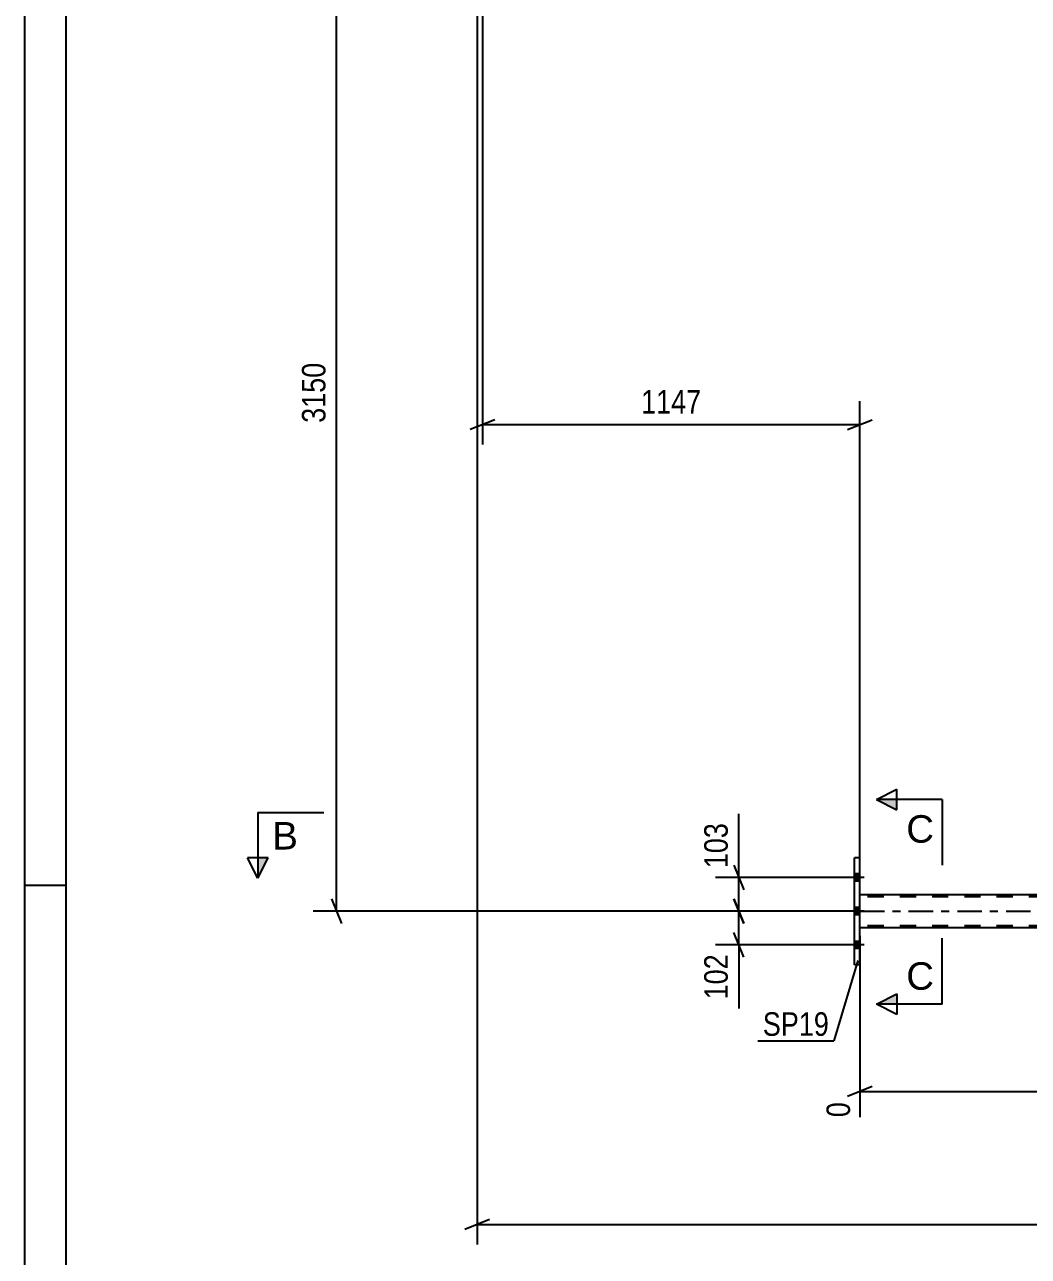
# Model space of a CAD drawing. Header units: millimetres. Extents: x 0 to 841, y 0 to 594.
# Drawn here: x 0 to 122, y 252.9 to 402.6 of the extents above; entities that cross this region are included whole.
import ezdxf

# ---------------------------------------------------------------- set-up
doc = ezdxf.new("R2010")
doc.units = ezdxf.units.MM
doc.linetypes.add('DXK_LINE_DOT2', pattern=[3.9198, 1.9599, -1.9599])
doc.linetypes.add('DXK_LINE_DOT3', pattern=[5.9187, 2.979, -0.9799, 0.9799, -0.9799])
doc.styles.add('Arial', font='ARIAL.TTF', dxfattribs={"height": 0.2})
doc.styles.add('Arial Narrow', font='ARIALN.TTF', dxfattribs={"height": 0.2})

# ---------------------------------------------------------------- blocks, each defined once
blk = doc.blocks.new('Unknown-122570622-1133')
at = {"color": 5, "linetype": 'Continuous'}
for p, q in [((0, 594), (0, 0)), ((5, 589), (5, 5)), ((5, 298), (0, 298))]:
    blk.add_line(p, q, dxfattribs=at)
blk = doc.blocks.new('Part-122570622-5188 - 5143')
at = {"color": 2, "linetype": 'Continuous'}
for p, q in [((166.98, 296.89), (101.51, 296.89)), ((247.37, 292.89), (101.51, 292.89))]:
    blk.add_line(p, q, dxfattribs=at)
at = {"color": 7, "linetype": 'DXK_LINE_DOT2'}
for p, q in [((101.51, 292.89), (101.51, 296.89)), ((782.53, 296.65), (101.51, 296.65)), ((782.53, 293.13), (101.51, 293.13))]:
    blk.add_line(p, q, dxfattribs=at)
at = {"color": 7, "linetype": 'DXK_LINE_DOT3'}
blk.add_line((101.51, 294.89), (782.53, 294.89), dxfattribs=at)
blk = doc.blocks.new('Part-122570622-5327 - 5143')
at = {"color": 2, "linetype": 'Continuous'}
for p, q in [((100.87, 288.39), (100.87, 301.39)), ((101.51, 301.39), (100.87, 301.39)), ((101.51, 288.39), (101.51, 301.39)), ((101.51, 288.39), (100.87, 288.39))]:
    blk.add_line(p, q, dxfattribs=at)
blk = doc.blocks.new('Bolt-122570622-5405 - 5143')
at = {"linetype": 'Continuous'}
for points in [[(100.87, 299.43), (100.87, 298.55), (101.51, 298.55), (101.51, 299.43)], [(100.87, 299.43), (100.87, 298.55), (101.51, 298.55), (101.51, 299.43)], [(100.87, 299.43), (100.87, 298.55), (101.51, 298.55), (101.51, 299.43)], [(100.87, 295.33), (100.87, 294.45), (101.51, 294.45), (101.51, 295.33)], [(100.87, 295.33), (100.87, 294.45), (101.51, 294.45), (101.51, 295.33)], [(100.87, 291.23), (100.87, 290.35), (101.51, 290.35), (101.51, 291.23)], [(100.87, 291.23), (100.87, 290.35), (101.51, 290.35), (101.51, 291.23)], [(100.87, 291.23), (100.87, 290.35), (101.51, 290.35), (101.51, 291.23)]]:
    blk.add_hatch(color=1, dxfattribs=at).paths.add_polyline_path(points)
at = {"color": 1, "linetype": 'Continuous'}
for p, q in [((101.51, 299.43), (100.87, 299.43)), ((101.51, 299.43), (100.87, 299.43)), ((101.51, 299.43), (100.87, 299.43)), ((102.03, 298.99), (98.71, 298.99)), ((102.03, 298.99), (98.71, 298.99)), ((102.03, 298.99), (98.71, 298.99)), ((101.51, 298.55), (100.87, 298.55)), ((101.51, 298.55), (100.87, 298.55)), ((101.51, 298.55), (100.87, 298.55)), ((102.03, 294.89), (98.71, 294.89)), ((102.03, 294.89), (98.71, 294.89)), ((101.51, 295.33), (100.87, 295.33)), ((101.51, 295.33), (100.87, 295.33)), ((101.51, 294.45), (100.87, 294.45)), ((101.51, 294.45), (100.87, 294.45)), ((102.03, 290.79), (98.71, 290.79)), ((102.03, 290.79), (98.71, 290.79)), ((102.03, 290.79), (98.71, 290.79)), ((101.51, 291.23), (100.87, 291.23)), ((101.51, 291.23), (100.87, 291.23)), ((101.51, 291.23), (100.87, 291.23)), ((101.51, 290.35), (100.87, 290.35)), ((101.51, 290.35), (100.87, 290.35)), ((101.51, 290.35), (100.87, 290.35))]:
    blk.add_line(p, q, dxfattribs=at)
blk = doc.blocks.new('StraightDimension-122570622-16806 - 5143')
at = {"color": 7, "linetype": 'Continuous'}
for p, q in [((86.2, 296.39), (87.4, 293.39)), ((99.87, 294.89), (83.95, 294.89)), ((86.8, 290.79), (86.8, 294.89)), ((87.4, 289.29), (86.2, 292.29)), ((99.87, 290.79), (83.95, 290.79)), ((86.8, 290.79), (86.8, 283.06)), ((86.8, 290.79), (86.8, 283.06))]:
    blk.add_line(p, q, dxfattribs=at)
at = {"color": 0}
blk.add_wipeout([(86.05, 290.27), (81.85, 290.27), (81.85, 283.58), (86.05, 283.58)], dxfattribs=at)
at = {"color": 3, "style": 'Arial Narrow'}
blk.add_text('102', height=2.863, rotation=90.0002, dxfattribs=at).set_placement((85.45, 284.18))
blk = doc.blocks.new('StraightDimension-122570622-6917 - 5143')
at = {"color": 7, "linetype": 'Continuous'}
for p, q in [((38.51, 419.39), (37.31, 422.39)), ((54.01, 420.89), (35.06, 420.89)), ((37.91, 294.89), (37.91, 420.89)), ((37.31, 296.39), (38.51, 293.39)), ((100.51, 294.89), (35.06, 294.89))]:
    blk.add_line(p, q, dxfattribs=at)
at = {"color": 0}
blk.add_wipeout([(37.16, 362.15), (32.96, 362.15), (32.96, 353.64), (37.16, 353.64)], dxfattribs=at)
at = {"color": 3, "style": 'Arial Narrow'}
blk.add_text('3150', height=2.863, rotation=90.0002, dxfattribs=at).set_placement((36.56, 354.24))
blk = doc.blocks.new('StraightDimension-122570622-6870 - 5143')
at = {"color": 7, "linetype": 'Continuous'}
for p, q in [((55.65, 417.89), (55.65, 351.62)), ((101.51, 297.89), (101.51, 356.87)), ((57.15, 354.62), (54.15, 353.42)), ((55.65, 354.02), (101.51, 354.02)), ((100.01, 353.42), (103.01, 354.62))]:
    blk.add_line(p, q, dxfattribs=at)
at = {"color": 0}
blk.add_wipeout([(82.83, 354.77), (82.83, 358.97), (74.32, 358.97), (74.32, 354.77)], dxfattribs=at)
at = {"color": 3, "style": 'Arial Narrow'}
blk.add_text('1147', height=2.863, dxfattribs=at).set_placement((74.92, 355.37))
blk = doc.blocks.new('StraightDimension-122570622-6892 - 5143')
at = {"color": 7, "linetype": 'Continuous'}
for p, q in [((55.01, 413.39), (55.01, 254.41)), ((56.51, 257.41), (53.51, 256.21)), ((55.01, 256.81), (799.15, 256.81))]:
    blk.add_line(p, q, dxfattribs=at)
blk = doc.blocks.new('StraightDimension-122570622-16805 - 5143')
at = {"color": 7, "linetype": 'Continuous'}
for p, q in [((86.8, 298.99), (86.8, 306.73)), ((86.8, 298.99), (86.8, 306.73)), ((86.2, 300.49), (87.4, 297.49)), ((99.87, 298.99), (83.95, 298.99)), ((86.8, 294.89), (86.8, 298.99)), ((87.4, 293.39), (86.2, 296.39)), ((99.87, 294.89), (83.95, 294.89))]:
    blk.add_line(p, q, dxfattribs=at)
at = {"color": 0}
blk.add_wipeout([(86.05, 306.2), (81.85, 306.2), (81.85, 299.52), (86.05, 299.52)], dxfattribs=at)
at = {"color": 3, "style": 'Arial Narrow'}
blk.add_text('103', height=2.863, rotation=90.0002, dxfattribs=at).set_placement((85.45, 300.12))
blk = doc.blocks.new('StraightDimension-122570622-18969 - 5143')
at = {"color": 7, "linetype": 'Continuous'}
for p, q in [((166.98, 295.89), (166.98, 264.38)), ((101.51, 291.89), (101.51, 269.86)), ((103.01, 273.59), (100.01, 272.39)), ((101.51, 272.99), (166.98, 272.99)), ((165.48, 272.39), (168.48, 273.59))]:
    blk.add_line(p, q, dxfattribs=at)
at = {"color": 0}
blk.add_wipeout([(138.5, 273.74), (138.5, 277.94), (129.99, 277.94), (129.99, 273.74)], dxfattribs=at)
at = {"color": 3, "style": 'Arial Narrow'}
blk.add_text('1637', height=2.863, dxfattribs=at).set_placement((130.59, 274.34))
at = {"color": 0, "linetype": 'Continuous'}
for points in [[(100.91, 272.29), (96.71, 272.29), (96.71, 269.26), (100.91, 269.26)], [(166.38, 272.29), (162.18, 272.29), (162.18, 263.78), (166.38, 263.78)]]:
    blk.add_wipeout(points, dxfattribs=at)
at = {"color": 3, "linetype": 'Continuous', "style": 'Arial Narrow'}
for s, height, p in [('0', 2.86, (100.31, 269.86)), ('1637', 2.863, (165.78, 264.38))]:
    blk.add_text(s, height=height, rotation=90.0002, dxfattribs=at).set_placement(p)
blk = doc.blocks.new('Mark-122570622-5323 - 5143')
at = {"color": 0}
blk.add_wipeout([(97.75, 279.75), (97.75, 282.75), (89.71, 282.75), (89.71, 279.75)], dxfattribs=at)
blk.add_wipeout([(97.75, 279.75), (97.75, 282.75), (89.71, 282.75), (89.71, 279.75)], dxfattribs=at)
at = {"color": 30, "linetype": 'Continuous'}
for p in [(101.27, 288.9), (89.11, 279.15)]:
    blk.add_line(p, (98.35, 279.15), dxfattribs=at)
at = {"color": 3, "style": 'Arial Narrow'}
blk.add_text('SP19', height=2.863, dxfattribs=at).set_placement((89.71, 279.75))
blk = doc.blocks.new('SectionMark-122570622-6960 - 5143')
at = {"linetype": 'Continuous'}
blk.add_hatch(color=6, dxfattribs=at).paths.add_polyline_path([(28.35, 301.39), (29.6, 301.39), (28.35, 298.89)])
at = {"color": 6, "linetype": 'Continuous'}
for p, q in [((28.35, 306.89), (36.35, 306.89)), ((28.35, 306.89), (28.35, 298.89)), ((28.35, 298.89), (27.1, 301.39)), ((29.6, 301.39), (27.1, 301.39)), ((28.35, 298.89), (29.6, 301.39))]:
    blk.add_line(p, q, dxfattribs=at)
at = {"color": 0, "linetype": 'Continuous'}
blk.add_wipeout([(33.21, 302.39), (33.21, 305.89), (30.1, 305.89), (30.1, 302.39)], dxfattribs=at)
at = {"color": 3, "linetype": 'Continuous', "style": 'Arial'}
blk.add_text('B', height=3.34, dxfattribs=at).set_placement((30.1, 302.39))
blk = doc.blocks.new('SectionMark-122570622-6964 - 5143')
at = {"linetype": 'Continuous'}
for points in [[(106.01, 308.47), (106.01, 307.22), (103.51, 308.47)], [(106.01, 284.85), (106.01, 283.6), (103.51, 283.6)]]:
    blk.add_hatch(color=6, dxfattribs=at).paths.add_polyline_path(points)
at = {"color": 6, "linetype": 'Continuous'}
for p, q in [((103.51, 308.47), (106.01, 309.72)), ((111.51, 308.47), (103.51, 308.47)), ((103.51, 308.47), (106.01, 307.22)), ((106.01, 307.22), (106.01, 309.72)), ((111.51, 308.47), (111.51, 300.47)), ((111.51, 283.6), (111.51, 291.6)), ((103.51, 283.6), (106.01, 284.85)), ((106.01, 284.85), (106.01, 282.35)), ((111.51, 283.6), (103.51, 283.6)), ((106.01, 282.35), (103.51, 283.6))]:
    blk.add_line(p, q, dxfattribs=at)
at = {"color": 0, "linetype": 'Continuous'}
for points in [[(110.51, 303.22), (110.51, 306.72), (107.14, 306.72), (107.14, 303.22)], [(110.51, 285.35), (110.51, 288.85), (107.14, 288.85), (107.14, 285.35)]]:
    blk.add_wipeout(points, dxfattribs=at)
at = {"color": 3, "linetype": 'Continuous', "style": 'Arial'}
for p in [(107.14, 303.22), (107.14, 285.35)]:
    blk.add_text('C', height=3.34, dxfattribs=at).set_placement(p)

msp = doc.modelspace()

# ---------------------------------------------------------------- block references
for name in ['Unknown-122570622-1133', 'Part-122570622-5327 - 5143', 'Bolt-122570622-5405 - 5143', 'Part-122570622-5188 - 5143']:
    msp.add_blockref(name, (0, 0))

# ---------------------------------------------------------------- next in the draw order: block references
msp.add_blockref('StraightDimension-122570622-16806 - 5143', (0, 0))

# ---------------------------------------------------------------- next in the draw order: block references
msp.add_blockref('StraightDimension-122570622-6917 - 5143', (0, 0))

# ---------------------------------------------------------------- next in the draw order: block references
msp.add_blockref('StraightDimension-122570622-6870 - 5143', (0, 0))

# ---------------------------------------------------------------- next in the draw order: block references
msp.add_blockref('StraightDimension-122570622-6892 - 5143', (0, 0))

# ---------------------------------------------------------------- next in the draw order: block references
msp.add_blockref('StraightDimension-122570622-16805 - 5143', (0, 0))

# ---------------------------------------------------------------- next in the draw order: block references
for name in ['SectionMark-122570622-6960 - 5143', 'StraightDimension-122570622-18969 - 5143']:
    msp.add_blockref(name, (0, 0))

# ---------------------------------------------------------------- next in the draw order: block references
for name in ['SectionMark-122570622-6964 - 5143', 'Mark-122570622-5323 - 5143']:
    msp.add_blockref(name, (0, 0))

doc.saveas('drawing.dxf')
